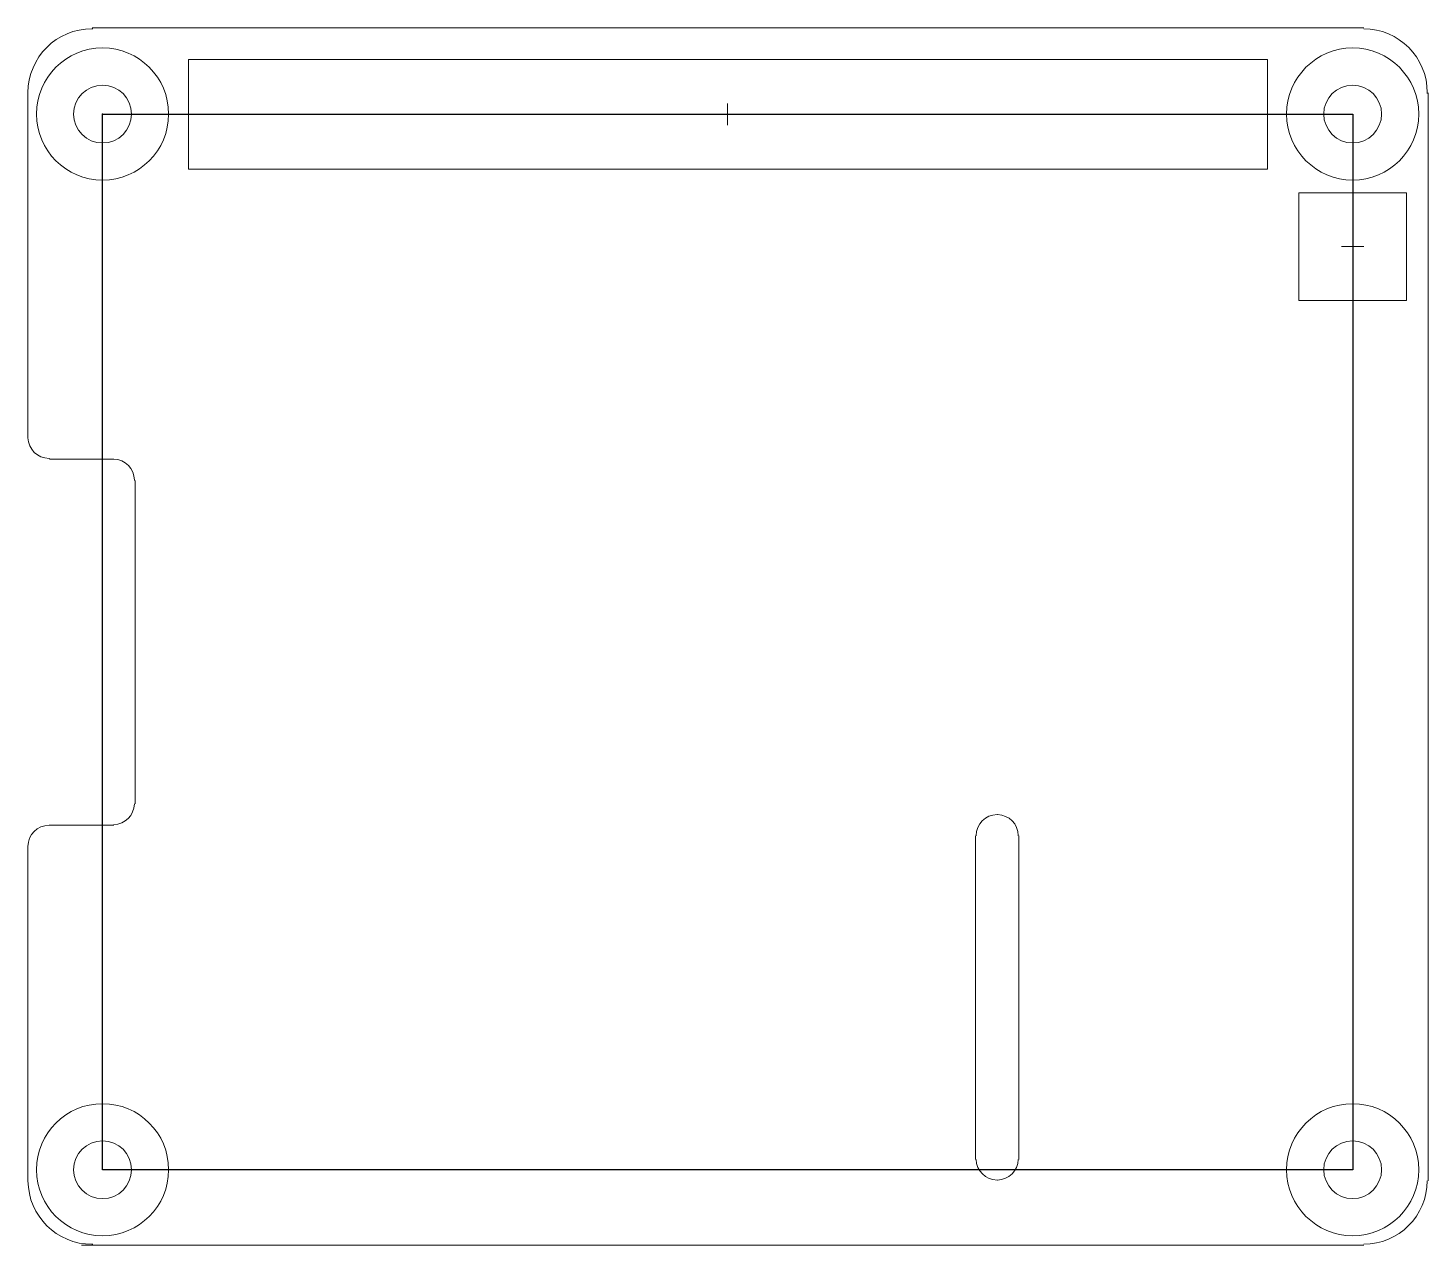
# Model space of a CAD drawing. Header units: millimetres. Extents: x 25.8 to 90.8, y 49.4 to 105.9.
import ezdxf

# ---------------------------------------------------------------- set-up
doc = ezdxf.new("R2010")
doc.units = ezdxf.units.MM
doc.header["$MEASUREMENT"] = 0
doc.layers.add('holes', color=7, linetype='Continuous')
doc.layers.add('PDF_Geometry', color=7, linetype='Continuous')

msp = doc.modelspace()

# ---------------------------------------------------------------- linework, layer by layer
msp.add_point((29.31, 101.881))
at = {"layer": 'holes'}
for p, q in [((29.309, 101.88), (87.334, 101.881)), ((29.309, 52.87), (29.31, 101.88)), ((87.334, 101.881), (87.334, 52.871)), ((87.334, 52.871), (29.309, 52.87))]:
    msp.add_line(p, q, dxfattribs=at)
at = {"layer": 'PDF_Geometry', "lineweight": 13}
for points in [[(28.813, 105.841, 0.414019), (25.847, 102.875, -0.414019)], [(90.797, 102.875, 0.412815), (87.847, 105.841, -0.412815)], [(26.825, 85.892, -0.409446), (25.847, 86.853), (25.847, 102.859), (25.847, 86.853, 0.409446)], [(30.785, 84.882, 0.409446), (29.824, 85.859), (26.841, 85.859), (29.824, 85.859, -0.409446)], [(29.824, 68.893, 0.404095), (30.785, 69.854, -0.404095)], [(26.825, 68.86, 0.41393), (25.847, 67.882, -0.41393)], [(28.813, 49.408, -0.412815), (25.847, 52.357), (25.847, 67.865), (25.847, 52.357, 0.412815)], [(87.847, 49.408, 0.411341), (90.797, 52.357, -0.411341)]]:
    msp.add_lwpolyline(points, format="xyb", close=True, dxfattribs=at)
for points in [[(87.847, 105.874), (28.83, 105.874), (87.847, 105.874)], [(33.303, 104.416), (33.303, 99.313)], [(83.374, 104.416), (33.303, 104.416)], [(83.374, 99.313), (83.374, 104.416)], [(90.83, 52.357), (90.83, 102.859), (90.83, 52.357)], [(58.322, 101.367), (58.322, 102.362)], [(57.825, 101.864), (58.819, 101.864)], [(33.303, 99.313), (83.374, 99.313)], [(84.832, 98.219), (84.832, 93.216)], [(89.836, 98.219), (84.832, 98.219)], [(89.836, 93.216), (89.836, 98.219)], [(87.35, 95.204), (87.35, 96.231)], [(86.82, 95.734), (87.847, 95.734)], [(84.832, 93.216), (89.836, 93.216)], [(25.847, 89.869), (25.847, 91.36)], [(30.818, 84.865), (30.818, 69.854), (30.818, 84.865)], [(26.841, 68.86), (29.824, 68.86)], [(26.841, 68.86), (29.824, 68.86)], [(69.821, 68.363), (69.821, 53.351)], [(71.842, 53.351), (71.842, 68.363)], [(28.333, 49.375), (40.328, 49.375)], [(28.83, 49.375), (87.847, 49.375), (28.83, 49.375)], [(68.329, 49.375), (60.84, 49.375)]]:
    msp.add_lwpolyline(points, dxfattribs=at)
for centre, radius in [((29.31, 101.881), 3.065), ((87.334, 101.881), 3.065), ((29.309, 101.88), 1.343), ((87.333, 101.88), 1.343), ((29.31, 52.871), 3.065), ((87.334, 52.871), 3.065), ((29.309, 52.87), 1.343), ((87.333, 52.87), 1.343)]:
    msp.add_circle(centre, radius, dxfattribs=at)
for centre, radius, start, end in [((70.832, 68.379), 0.978, 90.02771, 179.97229), ((70.832, 68.379), 0.977, 359.97739, 89.04322), ((70.831, 53.368), 0.977, 180.95678, 270.02261), ((70.831, 53.368), 0.978, 270.99324, 359.00676)]:
    msp.add_arc(centre, radius, start, end, dxfattribs=at)
for points in [[(28.83, 105.841), (28.867, 105.841), (28.861, 105.841), (28.813, 105.841)], [(28.83, 105.841), (28.867, 105.841), (28.861, 105.841), (28.813, 105.841)], [(25.847, 102.875), (25.847, 102.828), (25.847, 102.821), (25.847, 102.859)], [(25.847, 102.875), (25.847, 102.828), (25.847, 102.821), (25.847, 102.859)], [(90.797, 102.859), (90.797, 102.821), (90.797, 102.828), (90.797, 102.875)], [(90.797, 102.859), (90.797, 102.821), (90.797, 102.828), (90.797, 102.875)], [(26.825, 85.892), (26.841, 85.892), (26.845, 85.892), (26.841, 85.892)], [(26.825, 85.892), (26.841, 85.892), (26.845, 85.892), (26.841, 85.892)], [(30.785, 84.865), (30.785, 84.861), (30.785, 84.865), (30.785, 84.882)], [(30.785, 84.865), (30.785, 84.861), (30.785, 84.865), (30.785, 84.882)], [(70.848, 69.357), (70.852, 69.357), (70.848, 69.357), (70.831, 69.357)], [(26.841, 68.86), (26.845, 68.86), (26.841, 68.86), (26.825, 68.86)], [(26.841, 68.86), (26.845, 68.86), (26.841, 68.86), (26.825, 68.86)], [(69.854, 68.379), (69.854, 68.363), (69.854, 68.358), (69.854, 68.363)], [(71.809, 68.363), (71.809, 68.358), (71.809, 68.363), (71.809, 68.379)], [(25.847, 67.882), (25.847, 67.865), (25.847, 67.861), (25.847, 67.865)], [(25.847, 67.882), (25.847, 67.865), (25.847, 67.861), (25.847, 67.865)], [(70.831, 52.39), (70.848, 52.39), (70.852, 52.39), (70.848, 52.39)], [(28.813, 49.408), (28.861, 49.408), (28.867, 49.408), (28.83, 49.408)], [(28.813, 49.408), (28.861, 49.408), (28.867, 49.408), (28.83, 49.408)]]:
    msp.add_open_spline(points, degree=3, dxfattribs=at)

doc.saveas('drawing.dxf')
